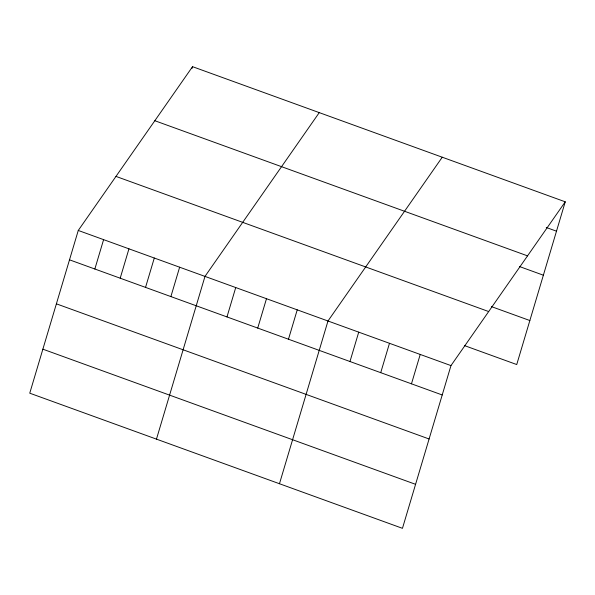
<?xml version="1.0" encoding="UTF-8"?>
<svg xmlns="http://www.w3.org/2000/svg" width="595" height="595" viewBox="0 0 595 595"><rect width="100%" height="100%" fill="white"/><g stroke="black" fill="none" stroke-linecap="round" stroke-linejoin="round"><path stroke-width="0.89" d="M78.265 230.451L29.75 393.183L402.458 528.33L450.973 365.598L565.25 201.817L192.542 66.67L78.265 230.451L450.973 365.598M94.85 269.014L103.604 239.636M120.197 278.207L128.951 248.829M192.007 68.447L192.542 66.67M145.537 287.392L154.298 258.022M170.884 296.585L179.638 267.207M156.47 439.132L204.985 276.4L319.262 112.619M226.978 316.927L235.732 287.549M257.724 328.076L266.486 298.697M288.471 339.224L297.232 309.846M279.464 483.735L327.979 320.995L442.256 157.214M349.972 361.522L358.726 332.144M380.718 372.671L389.48 343.3M411.465 383.82L420.226 354.449M565.25 201.817L516.735 364.549L464.636 345.658M546.247 227.476L556.496 231.187M154.826 120.718L527.542 255.865M519.457 266.53L543.376 275.202M491.418 306.603L529.855 320.541M115.973 176.403L488.681 311.549M69.503 259.822L442.219 394.968M56.384 303.829L429.099 438.984M42.87 349.176L415.578 484.323"/></g></svg>
